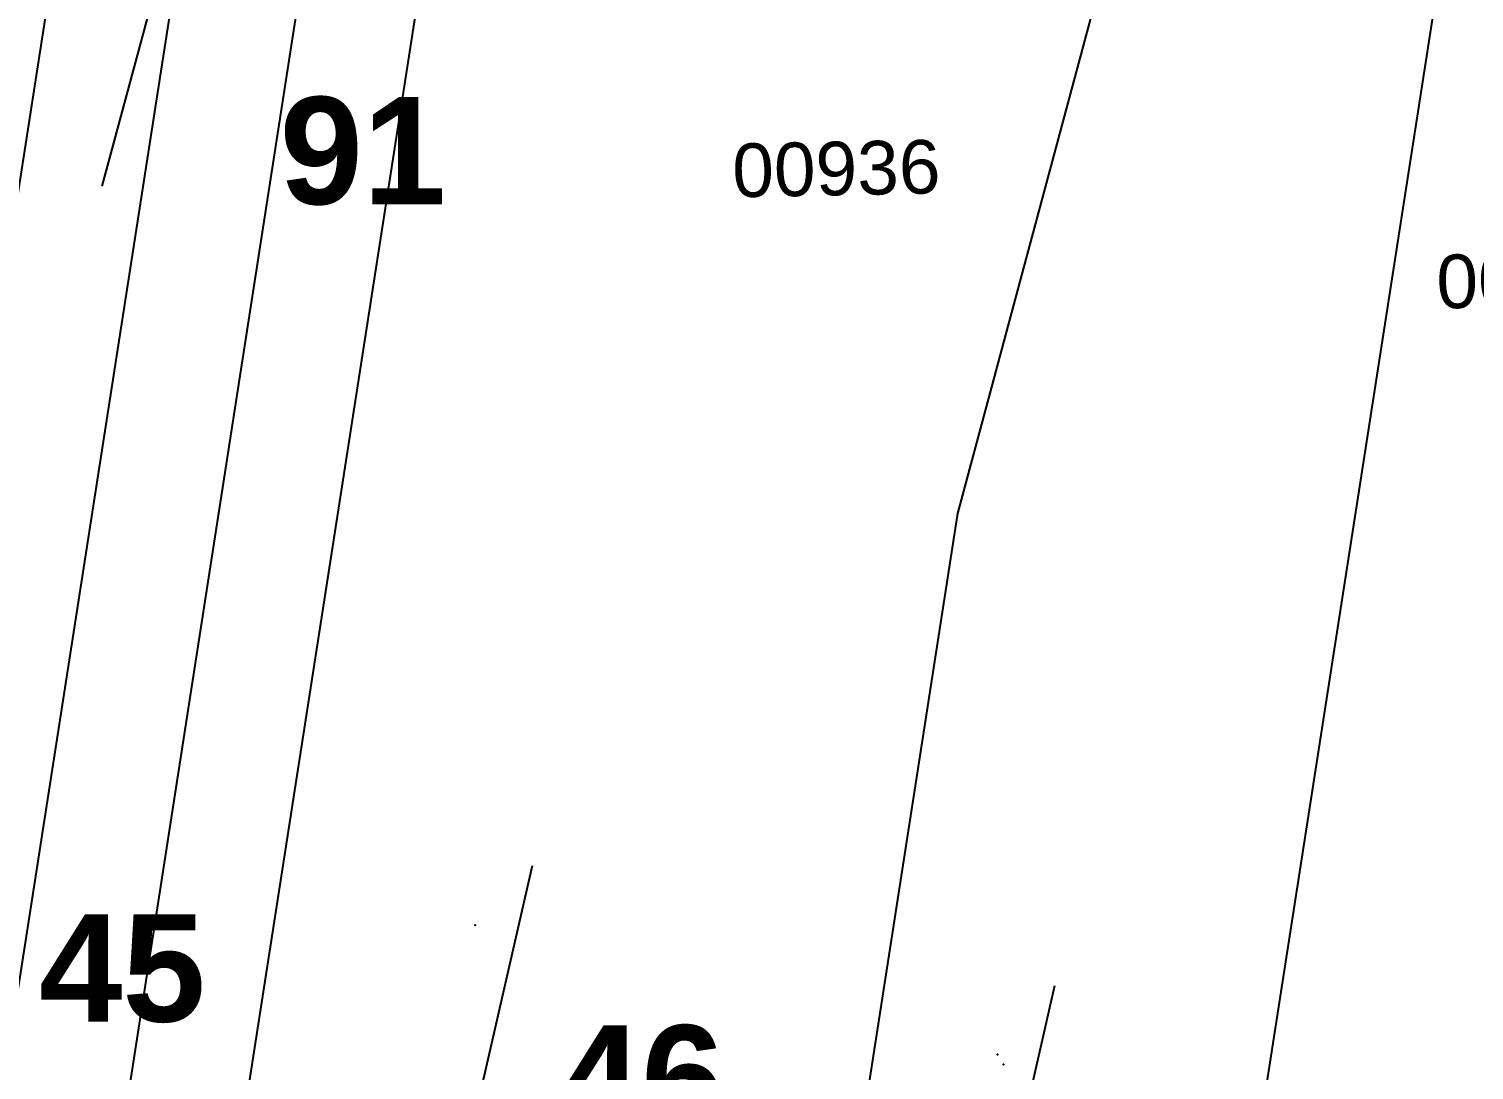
# Model space of a CAD drawing. Header units: metres. Extents: x 0 to 1324930, y 0 to 1631912.
# Drawn here: x 253749.76 to 253776.73, y 1630672.12 to 1630691.54 of the extents above; entities that cross this region are included whole.
import ezdxf
from ezdxf.enums import TextEntityAlignment as Align

# ---------------------------------------------------------------- set-up
doc = ezdxf.new("R2010")
doc.units = ezdxf.units.M
doc.header["$MEASUREMENT"] = 0
for name, color, linetype in [('A_revoir_geometrie_aberrante', 7, 'Continuous'), ('limites_parcelles', 7, 'Continuous'), ('numero_lot', 7, 'Continuous'), ('numero_parcelle', 7, 'Continuous'), ('toponymie', 7, 'Continuous')]:
    doc.layers.add(name, color=color, linetype=linetype)
doc.layers.add('TopoAlt', color=3, linetype='Continuous', lineweight=0)
doc.layers.add('TopoMat', color=4, linetype='Continuous', lineweight=0)
doc.styles.get("Standard").update_dxf_attribs({"font": 'txt.shx'})
doc.styles.add('Style-Arial', font='arial.ttf')
doc.styles.add('style1', font='')
doc.styles.get('style1').set_extended_font_data('Times New Roman', bold=True)

# ---------------------------------------------------------------- blocks, each defined once
blk = doc.blocks.new('TCPOINT_108')
at = {"color": 0}
blk.add_point((0, 0), dxfattribs=at)
at = {"layer": 'TopoAlt'}
blk.add_attdef('ALT', text='', height=0.00762, dxfattribs=at).set_placement((0.00254, -0.00254), align=Align.TOP_LEFT)
at = {"layer": 'TopoMat'}
blk.add_attdef('MAT', (0.00254, 0.00254), '', height=0.01524, dxfattribs=at)

msp = doc.modelspace()

# ---------------------------------------------------------------- linework, layer by layer
at = {"layer": 'A_revoir_geometrie_aberrante'}
for p in [(253783.36023, 1630905.73622), (253782.48128, 1630855.73806), (253797.24446, 1630828.58239), (253772.91621, 1630823.75877), (253758.56079, 1630716.32), (253767.09052, 1630682.50395)]:
    msp.add_line(p, (0, 0), dxfattribs=at)
at = {"layer": 'limites_parcelles'}
for p, q in [((253753.69153, 1630698.17275), (253751.12499, 1630688.6075)), ((253770.11254, 1630693.76655), (253767.09052, 1630682.50395)), ((253759.1532, 1630675.92702), (253755.1894, 1630658.65649)), ((253768.90079, 1630673.68946), (253764.56531, 1630654.79935))]:
    msp.add_line(p, q, dxfattribs=at)

# ---------------------------------------------------------------- block references
at = {"layer": 'toponymie', "lineweight": 30, "xscale": 39.374638, "yscale": 39.374638, "zscale": 39.374638}
for p in [(253758.08792, 1630674.82461), (253767.83805, 1630672.41134)]:
    msp.add_blockref('TCPOINT_108', p, dxfattribs=at)
at = {"layer": 'toponymie', "xscale": 39.374638, "yscale": 39.374638, "zscale": 39.374638}
msp.add_blockref('TCPOINT_108', (253767.94807, 1630672.22231, 17.315), dxfattribs=at)

# ---------------------------------------------------------------- texts
at = {"layer": 'numero_lot', "color": 7, "linetype": 'Continuous', "lineweight": 0, "char_height": 2, "attachment_point": 7, "line_spacing_factor": 0.72, "style": 'style1'}
for s, insert in [('\\fArial|b1|i0|c00|p39;91', (253754.4405, 1630688.24573)), ('\\fArial|b1|i0|c00|p39;45', (253749.95194, 1630672.99302)), ('\\fArial|b1|i0|c00|p39;46', (253759.63074, 1630670.926))]:
    msp.add_mtext(s, dxfattribs=dict(at, insert=insert))
at = {"layer": 'numero_parcelle', "color": 5, "lineweight": 0, "style": 'Style-Arial'}
for s, p in [('00936', (253762.8761, 1630689.40115, 22.11556)), ('00933', (253776.01552, 1630687.32675, 22.11556))]:
    msp.add_text(s, height=1, rotation=1.13223, dxfattribs=at).set_placement(p, align=Align.TOP_LEFT)

doc.saveas('drawing.dxf')
